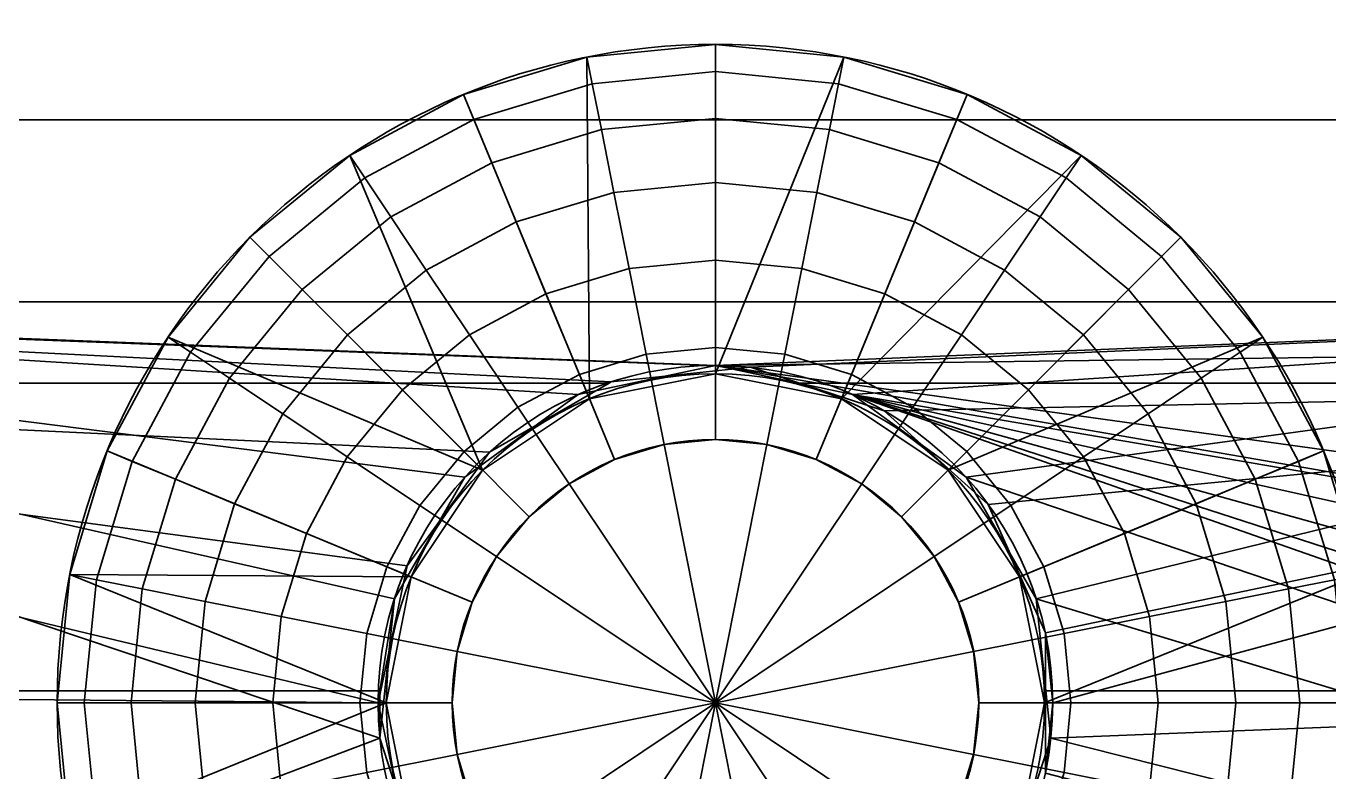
# Model space of a CAD drawing. Header units: millimetres. Extents: x 516 to 946, y 0 to 190.
# Drawn here: x 900.95 to 908.86, y 131.75 to 136.28 of the extents above; entities that cross this region are included whole.
import ezdxf

# ---------------------------------------------------------------- set-up
doc = ezdxf.new("R2010")
doc.units = ezdxf.units.MM
doc.layers.add('1', color=7, linetype='Continuous', true_color=0xffffff)

# ---------------------------------------------------------------- blocks, each defined once
blk = doc.blocks.new('UG_SURFACE_001')
at = {"layer": '1', "color": 252, "linetype": 'Continuous', "lineweight": 35}
for points in [[(398.837745, 137.039676, 3.5), (379.404724, 137.039676, 3.5), (379.404724, 135.707468, 3.5), (398.837745, 135.707468, 3.5)], [(398.837745, 135.707468, 1.5), (379.404724, 135.707468, 1.5), (379.404724, 137.039676, 1.5), (398.837745, 137.039676, 1.5)], [(398.837745, 135.707468, 3.5), (379.404724, 135.707468, 3.5), (379.404724, 134.602293, 3.5), (398.837745, 134.602293, 3.5)], [(398.837745, 134.602293, 1.5), (379.404724, 134.602293, 1.5), (379.404724, 135.707468, 1.5), (398.837745, 135.707468, 1.5)], [(379.404724, 134.602293, 3.5), (388.952047, 134.114578, 3.5), (389.799833, 134.203672, 3.5)], [(389.799833, 134.203672, 3.5), (398.837745, 134.602293, 3.5), (379.404724, 134.602293, 3.5)], [(379.404724, 134.602293, 3.5), (379.404724, 134.107456, 3.5), (388.939738, 134.107456, 3.5), (388.952047, 134.114578, 3.5)], [(379.404724, 134.602293, 1.5), (398.837745, 134.602293, 1.5), (389.799833, 134.203672, 1.5)], [(389.799833, 134.203672, 1.5), (388.952047, 134.114578, 1.5), (379.404724, 134.602293, 1.5)], [(388.952047, 134.114578, 1.5), (388.939738, 134.107456, 1.5), (379.404724, 134.107456, 1.5), (379.404724, 134.602293, 1.5)], [(389.799833, 134.203672, 3.5), (390.095979, 134.107456, 3.5), (398.837745, 134.107456, 3.5), (398.837745, 134.602293, 3.5)], [(398.837745, 134.602293, 1.5), (398.837745, 134.107456, 1.5), (390.095979, 134.107456, 1.5), (389.799833, 134.203672, 1.5)], [(389.799833, 134.203672, 1.5), (389.799833, 134.203672, 3.5), (388.952047, 134.114578, 3.5), (388.952047, 134.114578, 1.5)], [(390.095979, 134.107456, 3.5), (389.799833, 134.203672, 3.5), (389.799833, 134.203672, 1.5), (390.095979, 134.107456, 1.5)], [(379.404724, 134.107456, 3.5), (379.404724, 129.864231, 3.5), (387.712777, 131.331101, 3.5), (387.535542, 132.16491, 3.5)], [(387.535542, 132.16491, 3.5), (387.712777, 132.99872, 3.5), (379.404724, 134.107456, 3.5)], [(387.712777, 132.99872, 3.5), (388.213813, 133.68836, 3.5), (379.404724, 134.107456, 3.5)], [(388.213813, 133.68836, 3.5), (388.939738, 134.107456, 3.5), (379.404724, 134.107456, 3.5)], [(379.404724, 134.107456, 1.5), (387.712777, 132.99872, 1.5), (387.535542, 132.16491, 1.5)], [(387.535542, 132.16491, 1.5), (387.712777, 131.331101, 1.5), (379.404724, 129.864231, 1.5), (379.404724, 134.107456, 1.5)], [(379.404724, 134.107456, 1.5), (388.213813, 133.68836, 1.5), (387.712777, 132.99872, 1.5)], [(379.404724, 134.107456, 1.5), (388.939738, 134.107456, 1.5), (388.213813, 133.68836, 1.5)], [(388.939738, 134.107456, 3.5), (388.213813, 133.68836, 3.5), (388.213813, 133.68836, 1.5), (388.939738, 134.107456, 1.5)], [(388.939738, 134.107456, 1.5), (388.952047, 134.114578, 1.5), (388.952047, 134.114578, 3.5), (388.939738, 134.107456, 3.5)], [(398.837745, 134.107456, 3.5), (390.095979, 134.107456, 3.5), (390.610546, 133.940265, 3.5)], [(390.610546, 133.940265, 1.5), (390.095979, 134.107456, 1.5), (398.837745, 134.107456, 1.5)], [(390.095979, 134.107456, 1.5), (390.610546, 133.940265, 1.5), (390.610546, 133.940265, 3.5), (390.095979, 134.107456, 3.5)], [(390.610546, 133.940265, 3.5), (391.244024, 133.369863, 3.5), (398.837745, 134.107456, 3.5)], [(398.837745, 134.107456, 1.5), (391.244024, 133.369863, 1.5), (390.610546, 133.940265, 1.5)], [(391.244024, 133.369863, 3.5), (391.590744, 132.591128, 3.5), (398.837745, 134.107456, 3.5)], [(391.590744, 132.591128, 1.5), (391.244024, 133.369863, 1.5), (398.837745, 134.107456, 1.5)], [(398.837745, 129.864231, 3.5), (398.837745, 134.107456, 3.5), (391.590744, 132.591128, 3.5), (391.590744, 131.738693, 3.5)], [(398.837745, 134.107456, 1.5), (398.837745, 129.864231, 1.5), (391.590744, 131.738693, 1.5), (391.635537, 132.16491, 1.5)], [(391.635537, 132.16491, 1.5), (391.590744, 132.591128, 1.5), (398.837745, 134.107456, 1.5)], [(391.244024, 133.369863, 1.5), (391.244024, 133.369863, 3.5), (390.610546, 133.940265, 3.5), (390.610546, 133.940265, 1.5)], [(388.213813, 133.68836, 1.5), (388.213813, 133.68836, 3.5), (387.712777, 132.99872, 3.5), (387.712777, 132.99872, 1.5)], [(391.590744, 132.591128, 1.5), (391.590744, 132.591128, 3.5), (391.244024, 133.369863, 3.5), (391.244024, 133.369863, 1.5)], [(387.712777, 132.99872, 1.5), (387.712777, 132.99872, 3.5), (387.535542, 132.16491, 3.5), (387.535542, 132.16491, 1.5)], [(391.590744, 132.591128, 3.5), (391.590744, 132.591128, 1.5), (391.635537, 132.16491, 1.5)], [(391.635537, 132.16491, 1.5), (391.590744, 131.738693, 3.5), (391.590744, 132.591128, 3.5)], [(387.535542, 132.16491, 1.5), (387.535542, 132.16491, 3.5), (387.712777, 131.331101, 3.5), (387.712777, 131.331101, 1.5)], [(391.635537, 132.16491, 1.5), (391.590744, 131.738693, 1.5), (391.590744, 131.738693, 3.5)]]:
    blk.add_3dface(points, dxfattribs=at)
blk = doc.blocks.new('1стенка_MODEL')
at = {"layer": '1', "color": 252, "linetype": 'Continuous', "lineweight": 35}
blk.add_circle((389.585545, 132.16491, 1.5), 2.05, dxfattribs=at)
at = {"layer": '1', "color": 252, "linetype": 'Continuous', "lineweight": 35, "extrusion": (0, 0, -1)}
blk.add_circle((-389.585545, 132.16491, -3.5), 2.05, dxfattribs=at)
at = {"layer": '1', "color": 252, "linetype": 'Continuous', "lineweight": 35}
blk.add_blockref('UG_SURFACE_001', (0, 0), dxfattribs=at)
blk = doc.blocks.new('UG_SURFACE_002')
at = {"layer": '1', "color": 252, "linetype": 'Continuous', "lineweight": 35}
for points in [[(2.492546, 187.103763, 6.085787), (419.048607, 135.957107, 6.085787), (419.101447, 136.387423, 6.734633), (2.492546, 187.540576, 6.734633)], [(2.492546, 186.450049, 5.652241), (418.969542, 135.313109, 5.652241), (419.048607, 135.957107, 6.085787), (2.492546, 187.103763, 6.085787)], [(418.969542, 135.313109, 5.652241), (2.492546, 186.450049, 5.652241), (201.001778, 161.30507, 5.5), (220.852703, 158.867672, 5.5)], [(411.854982, 119.865932, 5.446716), (7.670435, 169.493556, 5.446716), (7.557361, 169.278637, 5.294975), (411.920667, 119.629063, 5.294975)], [(7.670435, 169.493556, 5.446716), (411.854982, 119.865932, 5.446716), (216.667414, 144.101843, 5.5), (201.001778, 146.025345, 5.5)], [(411.920667, 119.629063, 5.294975), (7.557361, 169.278637, 5.294975), (7.481808, 169.135034, 5.067878), (411.964566, 119.470797, 5.067878)], [(411.964566, 119.470797, 5.067878), (7.481808, 169.135034, 5.067878), (7.455277, 169.084609, 4.8), (411.979973, 119.415216, 4.8)], [(149.334699, 151.664004, 3.5), (161.549926, 150.164157, 3.5), (411.979973, 119.415216, 4.8), (7.455277, 169.084609, 4.8)], [(418.969542, 135.313109, 5.652241), (220.852703, 158.867672, 5.5), (239.820063, 156.538785, 5.5)], [(239.820063, 156.538785, 5.5), (240.703627, 156.430289, 5.5), (418.969542, 135.313109, 5.652241)], [(418.969542, 135.313109, 5.652241), (240.703627, 156.430289, 5.5), (259.671003, 154.101387, 5.5)], [(259.671003, 154.101387, 5.5), (260.30454, 154.023603, 5.5), (418.969542, 135.313109, 5.652241)], [(260.30454, 154.023603, 5.5), (279.521912, 151.664004, 5.5), (418.969542, 135.313109, 5.652241)], [(418.969542, 135.313109, 5.652241), (279.521912, 151.664004, 5.5), (297.336757, 149.476618, 5.5)], [(411.979973, 119.415216, 4.8), (161.549926, 150.164157, 3.5), (181.150854, 147.757471, 3.5)], [(297.336757, 149.476618, 5.5), (300.256401, 149.118125, 5.5), (418.969542, 135.313109, 5.652241)], [(300.256401, 149.118125, 5.5), (320.107311, 146.680743, 5.5), (418.969542, 135.313109, 5.652241)], [(411.979973, 119.415216, 4.8), (181.150854, 147.757471, 3.5), (189.036548, 146.789238, 3.5)], [(411.979973, 119.415216, 4.8), (189.036548, 146.789238, 3.5), (201.001778, 145.320088, 3.5)], [(320.107311, 146.680743, 5.5), (339.958251, 144.24336, 5.5), (418.969542, 135.313109, 5.652241)], [(411.979973, 119.415216, 4.8), (201.001778, 145.320088, 3.5), (210.923553, 144.101843, 3.5)], [(418.969542, 135.313109, 5.652241), (339.958251, 144.24336, 5.5), (341.110766, 144.101843, 5.5)], [(411.979973, 119.415216, 4.8), (210.923553, 144.101843, 3.5), (220.852703, 142.882705, 3.5)], [(220.852703, 143.587962, 5.5), (216.667414, 144.101843, 5.5), (411.854982, 119.865932, 5.446716)], [(341.110766, 144.101843, 5.5), (358.925611, 141.914457, 5.5), (418.969542, 135.313109, 5.652241)], [(411.854982, 119.865932, 5.446716), (234.482244, 141.914457, 5.5), (220.852703, 143.587962, 5.5)], [(411.979973, 119.415216, 4.8), (220.852703, 142.882705, 3.5), (228.738382, 141.914457, 3.5)], [(411.979973, 119.415216, 4.8), (228.738382, 141.914457, 3.5), (248.589307, 139.477074, 3.5)], [(411.854982, 119.865932, 5.446716), (240.703627, 141.150564, 5.5), (234.482244, 141.914457, 5.5)], [(418.969542, 135.313109, 5.652241), (358.925611, 141.914457, 5.5), (359.80916, 141.805977, 5.5)], [(359.80916, 141.805977, 5.5), (378.77652, 139.477074, 5.5), (418.969542, 135.313109, 5.652241)], [(254.333168, 139.477074, 5.5), (240.703627, 141.150564, 5.5), (411.854982, 119.865932, 5.446716)], [(411.979973, 119.415216, 4.8), (248.589307, 139.477074, 3.5), (260.30454, 138.03862, 3.5)], [(411.854982, 119.865932, 5.446716), (260.30454, 138.743877, 5.5), (254.333168, 139.477074, 5.5)], [(378.77652, 139.477074, 5.5), (379.66007, 139.368579, 5.5), (418.969542, 135.313109, 5.652241)], [(379.66007, 139.477074, 3.5), (398.906201, 139.477074, 3.5), (398.906201, 134.602293, 3.5), (379.66007, 134.602293, 3.5)], [(418.969542, 135.313109, 5.652241), (379.66007, 139.368579, 5.5), (398.62746, 137.039676, 5.5)], [(274.184078, 137.039676, 5.5), (260.30454, 138.743877, 5.5), (411.854982, 119.865932, 5.446716)], [(411.979973, 119.415216, 4.8), (260.30454, 138.03862, 3.5), (280.655473, 135.539845, 3.5)], [(294.035017, 134.602293, 5.5), (274.184078, 137.039676, 5.5), (411.854982, 119.865932, 5.446716)], [(398.62746, 137.039676, 5.5), (379.66007, 137.039676, 5.5), (379.66007, 134.602293, 5.5), (418.47837, 134.602293, 5.5)], [(280.655473, 135.539845, 3.5), (288.291156, 134.602293, 3.5), (411.979973, 119.415216, 4.8)], [(411.979973, 119.415216, 4.8), (288.291156, 134.602293, 3.5), (300.256401, 133.133158, 3.5)], [(411.854982, 119.865932, 5.446716), (300.256401, 133.8384, 5.5), (294.035017, 134.602293, 5.5)], [(379.66007, 134.602293, 3.5), (398.906201, 134.602293, 3.5), (389.585555, 134.214908, 3.5)], [(379.66007, 134.602293, 3.5), (388.06209, 133.536622, 3.5), (387.635887, 132.798389, 3.5)], [(389.585555, 134.214908, 3.5), (388.751745, 134.037673, 3.5), (379.66007, 134.602293, 3.5)], [(388.751745, 134.037673, 3.5), (388.06209, 133.536622, 3.5), (379.66007, 134.602293, 3.5)], [(387.635887, 132.798389, 3.5), (387.547314, 132.239178, 3.5), (379.66007, 132.239178, 3.5), (379.66007, 134.602293, 3.5)], [(418.47837, 134.602293, 5.5), (379.66007, 134.602293, 5.5), (389.585555, 134.214908, 5.5)], [(387.8102, 131.139904, 5.5), (387.546778, 131.950632, 5.5), (379.66007, 134.602293, 5.5), (379.66007, 124.088861, 5.5)], [(379.66007, 134.602293, 5.5), (388.06209, 133.536622, 5.5), (388.751745, 134.037673, 5.5)], [(387.546778, 131.950632, 5.5), (387.635887, 132.798389, 5.5), (379.66007, 134.602293, 5.5)], [(387.635887, 132.798389, 5.5), (388.06209, 133.536622, 5.5), (379.66007, 134.602293, 5.5)], [(388.751745, 134.037673, 5.5), (389.585555, 134.214908, 5.5), (379.66007, 134.602293, 5.5)], [(390.419364, 134.037673, 3.5), (389.585555, 134.214908, 3.5), (398.906201, 134.602293, 3.5)], [(389.585555, 134.214908, 5.5), (407.393038, 131.74881, 5.5), (408.226848, 131.926045, 5.5), (418.47837, 134.602293, 5.5)], [(398.906201, 134.602293, 3.5), (391.10899, 133.536622, 3.5), (390.419364, 134.037673, 3.5)], [(391.535223, 132.798389, 3.5), (391.10899, 133.536622, 3.5), (398.906201, 134.602293, 3.5)], [(398.906201, 134.602293, 3.5), (398.906201, 132.239178, 3.5), (391.593993, 132.239178, 3.5), (391.535223, 132.798389, 3.5)], [(389.585555, 134.214908, 3.5), (389.585555, 134.214908, 5.5), (388.751745, 134.037673, 5.5), (388.751745, 134.037673, 3.5)], [(390.419364, 134.037673, 3.5), (390.419364, 134.037673, 5.5), (389.585555, 134.214908, 5.5), (389.585555, 134.214908, 3.5)], [(406.703413, 131.247759, 5.5), (389.585555, 134.214908, 5.5), (390.419364, 134.037673, 5.5)], [(389.585555, 134.214908, 5.5), (406.703413, 131.247759, 5.5), (407.393038, 131.74881, 5.5)], [(388.751745, 134.037673, 3.5), (388.751745, 134.037673, 5.5), (388.06209, 133.536622, 5.5), (388.06209, 133.536622, 3.5)], [(391.10899, 133.536622, 3.5), (391.10899, 133.536622, 5.5), (390.419364, 134.037673, 5.5), (390.419364, 134.037673, 3.5)], [(390.419364, 134.037673, 5.5), (407.02191, 128.217563, 5.5), (406.451494, 128.851041, 5.5)], [(406.451494, 128.851041, 5.5), (406.188101, 129.661754, 5.5), (390.419364, 134.037673, 5.5)], [(406.188101, 129.661754, 5.5), (406.27718, 130.509526, 5.5), (390.419364, 134.037673, 5.5)], [(390.419364, 134.037673, 5.5), (406.27718, 130.509526, 5.5), (406.703413, 131.247759, 5.5)], [(407.800645, 127.870843, 5.5), (407.02191, 128.217563, 5.5), (390.419364, 134.037673, 5.5), (391.10899, 133.536622, 5.5)], [(411.854982, 119.865932, 5.446716), (320.107311, 131.401017, 5.5), (300.256401, 133.8384, 5.5)], [(388.06209, 133.536622, 3.5), (388.06209, 133.536622, 5.5), (387.635887, 132.798389, 5.5), (387.635887, 132.798389, 3.5)], [(391.535223, 132.798389, 3.5), (391.535223, 132.798389, 5.5), (391.10899, 133.536622, 5.5), (391.10899, 133.536622, 3.5)], [(407.800645, 127.870843, 5.5), (391.10899, 133.536622, 5.5), (391.535223, 132.798389, 5.5)], [(411.979973, 119.415216, 4.8), (300.256401, 133.133158, 3.5), (307.537287, 132.239178, 3.5)], [(387.635887, 132.798389, 5.5), (387.546778, 131.950632, 5.5), (387.547314, 132.239178, 3.5)], [(387.547314, 132.239178, 3.5), (387.635887, 132.798389, 3.5), (387.635887, 132.798389, 5.5)], [(391.624302, 131.950632, 5.5), (391.535223, 132.798389, 5.5), (391.535223, 132.798389, 3.5), (391.593993, 132.239178, 3.5)], [(407.800645, 127.870843, 5.5), (391.535223, 132.798389, 5.5), (391.624302, 131.950632, 5.5)], [(411.979973, 119.415216, 4.8), (307.537287, 132.239178, 3.5), (320.107311, 130.69576, 3.5)], [(379.66007, 132.239178, 3.5), (387.547314, 132.239178, 3.5), (387.535542, 132.16491, 3.5)], [(387.535542, 132.16491, 3.5), (387.546778, 131.950632, 3.5), (379.66007, 128.970474, 3.5), (379.66007, 132.239178, 3.5)], [(387.535542, 132.16491, 3.5), (387.547314, 132.239178, 3.5), (387.546778, 131.950632, 5.5)], [(398.906201, 132.239178, 3.5), (398.906201, 128.970474, 3.5), (391.360909, 131.139904, 3.5), (391.624302, 131.950632, 3.5)], [(391.624302, 131.950632, 3.5), (391.593993, 132.239178, 3.5), (398.906201, 132.239178, 3.5)], [(391.593993, 132.239178, 3.5), (391.624302, 131.950632, 3.5), (391.624302, 131.950632, 5.5)], [(387.546778, 131.950632, 5.5), (387.546778, 131.950632, 3.5), (387.535542, 132.16491, 3.5)], [(387.546778, 131.950632, 3.5), (387.8102, 131.139904, 3.5), (379.66007, 128.970474, 3.5)], [(387.546778, 131.950632, 3.5), (387.546778, 131.950632, 5.5), (387.8102, 131.139904, 5.5), (387.8102, 131.139904, 3.5)], [(391.360909, 131.139904, 3.5), (391.360909, 131.139904, 5.5), (391.624302, 131.950632, 5.5), (391.624302, 131.950632, 3.5)], [(407.800645, 127.870843, 5.5), (391.624302, 131.950632, 5.5), (391.360909, 131.139904, 5.5), (411.777496, 120.145336, 5.5)]]:
    blk.add_3dface(points, dxfattribs=at)
blk = doc.blocks.new('3пояс_верхний_MODEL')
at = {"layer": '1', "color": 252, "linetype": 'Continuous', "lineweight": 35, "extrusion": (0, 0, -1)}
blk.add_circle((-389.585545, 132.16491, -3.5), 2.05, dxfattribs=at)
at = {"layer": '1', "color": 252, "linetype": 'Continuous', "lineweight": 35, "extrusion": (2.9583e-16, 2.53862e-15, -1)}
blk.add_circle((-389.585545, 132.16491, -5.5), 2.05, dxfattribs=at)
at = {"layer": '1', "color": 252, "linetype": 'Continuous', "lineweight": 35}
blk.add_blockref('UG_SURFACE_002', (0, 0), dxfattribs=at)
blk = doc.blocks.new('UG_SURFACE_006')
at = {"layer": '1', "color": 252, "linetype": 'Continuous', "lineweight": 35}
for points in [[(0, 3.834946, -0.53909), (-0.748161, 3.761258, -0.53909), (-0.780361, 3.923141), (0, 4)], [(-0.765367, 1.847759), (0, 2), (0, 4), (-0.780361, 3.923141)], [(-0.780361, 3.923141, 4), (0, 4, 4), (0, 2, 4), (-0.765367, 1.847759, 4)], [(0, 4, 4), (-0.780361, 3.923141, 4), (-0.748161, 3.761258, 4.53909), (0, 3.834946, 4.53909)], [(0.748161, 3.761258, -0.53909), (0, 3.834946, -0.53909), (0, 4), (0.780361, 3.923141)], [(0.780361, 3.923141), (0, 4), (0, 2)], [(0, 2, 4), (0, 4, 4), (0.780361, 3.923141, 4)], [(0.780361, 3.923141, 4), (0, 4, 4), (0, 3.834946, 4.53909), (0.748161, 3.761258, 4.53909)], [(-0.748161, 3.761258, -0.53909), (-1.46757, 3.543028, -0.53909), (-1.530734, 3.695518), (-0.780361, 3.923141)], [(-0.780361, 3.923141), (-1.530734, 3.695518), (-0.765367, 1.847759)], [(-0.765367, 1.847759, 4), (-1.530734, 3.695518, 4), (-0.780361, 3.923141, 4)], [(-0.780361, 3.923141, 4), (-1.530734, 3.695518, 4), (-1.46757, 3.543028, 4.53909), (-0.748161, 3.761258, 4.53909)], [(0, 2), (0.765367, 1.847759), (1.530734, 3.695518), (0.780361, 3.923141)], [(0.780361, 3.923141, 4), (1.530734, 3.695518, 4), (0.765367, 1.847759, 4), (0, 2, 4)], [(1.46757, 3.543028, -0.53909), (0.748161, 3.761258, -0.53909), (0.780361, 3.923141), (1.530734, 3.695518)], [(1.530734, 3.695518, 4), (0.780361, 3.923141, 4), (0.748161, 3.761258, 4.53909), (1.46757, 3.543028, 4.53909)], [(0, 3.550568, -1.025907), (-0.692681, 3.482345, -1.025907), (-0.748161, 3.761258, -0.53909), (0, 3.834946, -0.53909)], [(0, 3.834946, 4.53909), (-0.748161, 3.761258, 4.53909), (-0.692681, 3.482345, 5.025907), (0, 3.550568, 5.025907)], [(0.692681, 3.482345, -1.025907), (0, 3.550568, -1.025907), (0, 3.834946, -0.53909), (0.748161, 3.761258, -0.53909)], [(0.748161, 3.761258, 4.53909), (0, 3.834946, 4.53909), (0, 3.550568, 5.025907), (0.692681, 3.482345, 5.025907)], [(-0.692681, 3.482345, -1.025907), (-1.358744, 3.280297, -1.025907), (-1.46757, 3.543028, -0.53909), (-0.748161, 3.761258, -0.53909)], [(-0.748161, 3.761258, 4.53909), (-1.46757, 3.543028, 4.53909), (-1.358744, 3.280297, 5.025907), (-0.692681, 3.482345, 5.025907)], [(1.358744, 3.280297, -1.025907), (0.692681, 3.482345, -1.025907), (0.748161, 3.761258, -0.53909), (1.46757, 3.543028, -0.53909)], [(1.46757, 3.543028, 4.53909), (0.748161, 3.761258, 4.53909), (0.692681, 3.482345, 5.025907), (1.358744, 3.280297, 5.025907)], [(-1.46757, 3.543028, -0.53909), (-2.130582, 3.188641, -0.53909), (-2.222281, 3.325878), (-1.530734, 3.695518)], [(-1.414214, 1.414214), (-0.765367, 1.847759), (-1.530734, 3.695518), (-2.222281, 3.325878)], [(-2.222281, 3.325878, 4), (-1.530734, 3.695518, 4), (-0.765367, 1.847759, 4), (-1.414214, 1.414214, 4)], [(-1.530734, 3.695518, 4), (-2.222281, 3.325878, 4), (-2.130582, 3.188641, 4.53909), (-1.46757, 3.543028, 4.53909)], [(2.222281, 3.325878), (1.530734, 3.695518), (0.765367, 1.847759)], [(0.765367, 1.847759, 4), (1.530734, 3.695518, 4), (2.222281, 3.325878, 4)], [(2.130582, 3.188641, -0.53909), (1.46757, 3.543028, -0.53909), (1.530734, 3.695518), (2.222281, 3.325878)], [(2.222281, 3.325878, 4), (1.530734, 3.695518, 4), (1.46757, 3.543028, 4.53909), (2.130582, 3.188641, 4.53909)], [(-1.358744, 3.280297, -1.025907), (-1.97259, 2.952189, -1.025907), (-2.130582, 3.188641, -0.53909), (-1.46757, 3.543028, -0.53909)], [(-1.46757, 3.543028, 4.53909), (-2.130582, 3.188641, 4.53909), (-1.97259, 2.952189, 5.025907), (-1.358744, 3.280297, 5.025907)], [(0, 3.16205, -1.43446), (-0.616885, 3.101292, -1.43446), (-0.692681, 3.482345, -1.025907), (0, 3.550568, -1.025907)], [(0, 3.550568, 5.025907), (-0.692681, 3.482345, 5.025907), (-0.616885, 3.101292, 5.43446), (0, 3.16205, 5.43446)], [(0.616885, 3.101292, -1.43446), (0, 3.16205, -1.43446), (0, 3.550568, -1.025907), (0.692681, 3.482345, -1.025907)], [(0.692681, 3.482345, 5.025907), (0, 3.550568, 5.025907), (0, 3.16205, 5.43446), (0.616885, 3.101292, 5.43446)], [(1.97259, 2.952189, -1.025907), (1.358744, 3.280297, -1.025907), (1.46757, 3.543028, -0.53909), (2.130582, 3.188641, -0.53909)], [(2.130582, 3.188641, 4.53909), (1.46757, 3.543028, 4.53909), (1.358744, 3.280297, 5.025907), (1.97259, 2.952189, 5.025907)], [(-0.616885, 3.101292, -1.43446), (-1.210064, 2.921353, -1.43446), (-1.358744, 3.280297, -1.025907), (-0.692681, 3.482345, -1.025907)], [(-0.692681, 3.482345, 5.025907), (-1.358744, 3.280297, 5.025907), (-1.210064, 2.921353, 5.43446), (-0.616885, 3.101292, 5.43446)], [(1.210064, 2.921353, -1.43446), (0.616885, 3.101292, -1.43446), (0.692681, 3.482345, -1.025907), (1.358744, 3.280297, -1.025907)], [(1.358744, 3.280297, 5.025907), (0.692681, 3.482345, 5.025907), (0.616885, 3.101292, 5.43446), (1.210064, 2.921353, 5.43446)], [(-2.130582, 3.188641, -0.53909), (-2.711716, 2.711716, -0.53909), (-2.828427, 2.828427), (-2.222281, 3.325878)], [(-2.222281, 3.325878), (-2.828427, 2.828427), (-1.414214, 1.414214)], [(-1.414214, 1.414214, 4), (-2.828427, 2.828427, 4), (-2.222281, 3.325878, 4)], [(-2.222281, 3.325878, 4), (-2.828427, 2.828427, 4), (-2.711716, 2.711716, 4.53909), (-2.130582, 3.188641, 4.53909)], [(0.765367, 1.847759), (1.414214, 1.414214), (2.828427, 2.828427), (2.222281, 3.325878)], [(2.222281, 3.325878, 4), (2.828427, 2.828427, 4), (1.414214, 1.414214, 4), (0.765367, 1.847759, 4)], [(2.711716, 2.711716, -0.53909), (2.130582, 3.188641, -0.53909), (2.222281, 3.325878), (2.828427, 2.828427)], [(2.828427, 2.828427, 4), (2.222281, 3.325878, 4), (2.130582, 3.188641, 4.53909), (2.711716, 2.711716, 4.53909)], [(-1.210064, 2.921353, -1.43446), (-1.756741, 2.629149, -1.43446), (-1.97259, 2.952189, -1.025907), (-1.358744, 3.280297, -1.025907)], [(-1.358744, 3.280297, 5.025907), (-1.97259, 2.952189, 5.025907), (-1.756741, 2.629149, 5.43446), (-1.210064, 2.921353, 5.43446)], [(1.756741, 2.629149, -1.43446), (1.210064, 2.921353, -1.43446), (1.358744, 3.280297, -1.025907), (1.97259, 2.952189, -1.025907)], [(1.97259, 2.952189, 5.025907), (1.358744, 3.280297, 5.025907), (1.210064, 2.921353, 5.43446), (1.756741, 2.629149, 5.43446)], [(-1.97259, 2.952189, -1.025907), (-2.510631, 2.510631, -1.025907), (-2.711716, 2.711716, -0.53909), (-2.130582, 3.188641, -0.53909)], [(-2.130582, 3.188641, 4.53909), (-2.711716, 2.711716, 4.53909), (-2.510631, 2.510631, 5.025907), (-1.97259, 2.952189, 5.025907)], [(2.510631, 2.510631, -1.025907), (1.97259, 2.952189, -1.025907), (2.130582, 3.188641, -0.53909), (2.711716, 2.711716, -0.53909)], [(2.711716, 2.711716, 4.53909), (2.130582, 3.188641, 4.53909), (1.97259, 2.952189, 5.025907), (2.510631, 2.510631, 5.025907)], [(-0.524819, 2.638444, -1.742935), (-1.02947, 2.48536, -1.742935), (-1.210064, 2.921353, -1.43446), (-0.616885, 3.101292, -1.43446)], [(-0.616885, 3.101292, 5.43446), (-1.210064, 2.921353, 5.43446), (-1.02947, 2.48536, 5.742935), (-0.524819, 2.638444, 5.742935)], [(0, 2.690134, -1.742935), (-0.524819, 2.638444, -1.742935), (-0.616885, 3.101292, -1.43446), (0, 3.16205, -1.43446)], [(0, 3.16205, 5.43446), (-0.616885, 3.101292, 5.43446), (-0.524819, 2.638444, 5.742935), (0, 2.690134, 5.742935)], [(0.524819, 2.638444, -1.742935), (0, 2.690134, -1.742935), (0, 3.16205, -1.43446), (0.616885, 3.101292, -1.43446)], [(0.616885, 3.101292, 5.43446), (0, 3.16205, 5.43446), (0, 2.690134, 5.742935), (0.524819, 2.638444, 5.742935)], [(1.02947, 2.48536, -1.742935), (0.524819, 2.638444, -1.742935), (0.616885, 3.101292, -1.43446), (1.210064, 2.921353, -1.43446)], [(1.210064, 2.921353, 5.43446), (0.616885, 3.101292, 5.43446), (0.524819, 2.638444, 5.742935), (1.02947, 2.48536, 5.742935)], [(-1.756741, 2.629149, -1.43446), (-2.235907, 2.235907, -1.43446), (-2.510631, 2.510631, -1.025907), (-1.97259, 2.952189, -1.025907)], [(-1.97259, 2.952189, 5.025907), (-2.510631, 2.510631, 5.025907), (-2.235907, 2.235907, 5.43446), (-1.756741, 2.629149, 5.43446)], [(2.235907, 2.235907, -1.43446), (1.756741, 2.629149, -1.43446), (1.97259, 2.952189, -1.025907), (2.510631, 2.510631, -1.025907)], [(2.510631, 2.510631, 5.025907), (1.97259, 2.952189, 5.025907), (1.756741, 2.629149, 5.43446), (2.235907, 2.235907, 5.43446)], [(-1.02947, 2.48536, -1.742935), (-1.494559, 2.236765, -1.742935), (-1.756741, 2.629149, -1.43446), (-1.210064, 2.921353, -1.43446)], [(-1.210064, 2.921353, 5.43446), (-1.756741, 2.629149, 5.43446), (-1.494559, 2.236765, 5.742935), (-1.02947, 2.48536, 5.742935)], [(1.494559, 2.236765, -1.742935), (1.02947, 2.48536, -1.742935), (1.210064, 2.921353, -1.43446), (1.756741, 2.629149, -1.43446)], [(1.756741, 2.629149, 5.43446), (1.210064, 2.921353, 5.43446), (1.02947, 2.48536, 5.742935), (1.494559, 2.236765, 5.742935)], [(-2.711716, 2.711716, -0.53909), (-3.188641, 2.130582, -0.53909), (-3.325878, 2.222281), (-2.828427, 2.828427)], [(-1.414214, 1.414214), (-2.828427, 2.828427), (-3.325878, 2.222281)], [(-3.325878, 2.222281, 4), (-2.828427, 2.828427, 4), (-1.414214, 1.414214, 4)], [(-2.828427, 2.828427, 4), (-3.325878, 2.222281, 4), (-3.188641, 2.130582, 4.53909), (-2.711716, 2.711716, 4.53909)], [(3.325878, 2.222281), (2.828427, 2.828427), (1.414214, 1.414214)], [(1.414214, 1.414214, 4), (2.828427, 2.828427, 4), (3.325878, 2.222281, 4)], [(3.188641, 2.130582, -0.53909), (2.711716, 2.711716, -0.53909), (2.828427, 2.828427), (3.325878, 2.222281)], [(3.325878, 2.222281, 4), (2.828427, 2.828427, 4), (2.711716, 2.711716, 4.53909), (3.188641, 2.130582, 4.53909)], [(-2.510631, 2.510631, -1.025907), (-2.952189, 1.97259, -1.025907), (-3.188641, 2.130582, -0.53909), (-2.711716, 2.711716, -0.53909)], [(-2.711716, 2.711716, 4.53909), (-3.188641, 2.130582, 4.53909), (-2.952189, 1.97259, 5.025907), (-2.510631, 2.510631, 5.025907)], [(2.952189, 1.97259, -1.025907), (2.510631, 2.510631, -1.025907), (2.711716, 2.711716, -0.53909), (3.188641, 2.130582, -0.53909)], [(3.188641, 2.130582, 4.53909), (2.711716, 2.711716, 4.53909), (2.510631, 2.510631, 5.025907), (2.952189, 1.97259, 5.025907)], [(-1.494559, 2.236765, -1.742935), (-1.902212, 1.902212, -1.742935), (-2.235907, 2.235907, -1.43446), (-1.756741, 2.629149, -1.43446)], [(-1.756741, 2.629149, 5.43446), (-2.235907, 2.235907, 5.43446), (-1.902212, 1.902212, 5.742935), (-1.494559, 2.236765, 5.742935)], [(-0.421398, 2.118513, -1.934864), (-0.826603, 1.995595, -1.934864), (-1.02947, 2.48536, -1.742935), (-0.524819, 2.638444, -1.742935)], [(-0.524819, 2.638444, 5.742935), (-1.02947, 2.48536, 5.742935), (-0.826603, 1.995595, 5.934864), (-0.421398, 2.118513, 5.934864)], [(0, 2.160017, -1.934864), (-0.421398, 2.118513, -1.934864), (-0.524819, 2.638444, -1.742935), (0, 2.690134, -1.742935)], [(0, 2.690134, 5.742935), (-0.524819, 2.638444, 5.742935), (-0.421398, 2.118513, 5.934864), (0, 2.160017, 5.934864)], [(0.421398, 2.118513, -1.934864), (0, 2.160017, -1.934864), (0, 2.690134, -1.742935), (0.524819, 2.638444, -1.742935)], [(0.524819, 2.638444, 5.742935), (0, 2.690134, 5.742935), (0, 2.160017, 5.934864), (0.421398, 2.118513, 5.934864)], [(0.826603, 1.995595, -1.934864), (0.421398, 2.118513, -1.934864), (0.524819, 2.638444, -1.742935), (1.02947, 2.48536, -1.742935)], [(1.02947, 2.48536, 5.742935), (0.524819, 2.638444, 5.742935), (0.421398, 2.118513, 5.934864), (0.826603, 1.995595, 5.934864)], [(1.902212, 1.902212, -1.742935), (1.494559, 2.236765, -1.742935), (1.756741, 2.629149, -1.43446), (2.235907, 2.235907, -1.43446)], [(2.235907, 2.235907, 5.43446), (1.756741, 2.629149, 5.43446), (1.494559, 2.236765, 5.742935), (1.902212, 1.902212, 5.742935)], [(-2.235907, 2.235907, -1.43446), (-2.629149, 1.756741, -1.43446), (-2.952189, 1.97259, -1.025907), (-2.510631, 2.510631, -1.025907)], [(-2.510631, 2.510631, 5.025907), (-2.952189, 1.97259, 5.025907), (-2.629149, 1.756741, 5.43446), (-2.235907, 2.235907, 5.43446)], [(-0.826603, 1.995595, -1.934864), (-1.200041, 1.795988, -1.934864), (-1.494559, 2.236765, -1.742935), (-1.02947, 2.48536, -1.742935)], [(-1.02947, 2.48536, 5.742935), (-1.494559, 2.236765, 5.742935), (-1.200041, 1.795988, 5.934864), (-0.826603, 1.995595, 5.934864)], [(1.200041, 1.795988, -1.934864), (0.826603, 1.995595, -1.934864), (1.02947, 2.48536, -1.742935), (1.494559, 2.236765, -1.742935)], [(1.494559, 2.236765, 5.742935), (1.02947, 2.48536, 5.742935), (0.826603, 1.995595, 5.934864), (1.200041, 1.795988, 5.934864)], [(2.629149, 1.756741, -1.43446), (2.235907, 2.235907, -1.43446), (2.510631, 2.510631, -1.025907), (2.952189, 1.97259, -1.025907)], [(2.952189, 1.97259, 5.025907), (2.510631, 2.510631, 5.025907), (2.235907, 2.235907, 5.43446), (2.629149, 1.756741, 5.43446)], [(-3.188641, 2.130582, -0.53909), (-3.543028, 1.46757, -0.53909), (-3.695518, 1.530734), (-3.325878, 2.222281)], [(-3.325878, 2.222281), (-3.695518, 1.530734), (-1.847759, 0.765367), (-1.414214, 1.414214)], [(-1.414214, 1.414214, 4), (-1.847759, 0.765367, 4), (-3.695518, 1.530734, 4), (-3.325878, 2.222281, 4)], [(-3.325878, 2.222281, 4), (-3.695518, 1.530734, 4), (-3.543028, 1.46757, 4.53909), (-3.188641, 2.130582, 4.53909)], [(-1.902212, 1.902212, -1.742935), (-2.236765, 1.494559, -1.742935), (-2.629149, 1.756741, -1.43446), (-2.235907, 2.235907, -1.43446)], [(-2.235907, 2.235907, 5.43446), (-2.629149, 1.756741, 5.43446), (-2.236765, 1.494559, 5.742935), (-1.902212, 1.902212, 5.742935)], [(-1.200041, 1.795988, -1.934864), (-1.527363, 1.527363, -1.934864), (-1.902212, 1.902212, -1.742935), (-1.494559, 2.236765, -1.742935)], [(-1.494559, 2.236765, 5.742935), (-1.902212, 1.902212, 5.742935), (-1.527363, 1.527363, 5.934864), (-1.200041, 1.795988, 5.934864)], [(1.527363, 1.527363, -1.934864), (1.200041, 1.795988, -1.934864), (1.494559, 2.236765, -1.742935), (1.902212, 1.902212, -1.742935)], [(1.902212, 1.902212, 5.742935), (1.494559, 2.236765, 5.742935), (1.200041, 1.795988, 5.934864), (1.527363, 1.527363, 5.934864)], [(1.414214, 1.414214), (1.847759, 0.765367), (3.695518, 1.530734), (3.325878, 2.222281)], [(3.325878, 2.222281, 4), (3.695518, 1.530734, 4), (1.847759, 0.765367, 4), (1.414214, 1.414214, 4)], [(2.236765, 1.494559, -1.742935), (1.902212, 1.902212, -1.742935), (2.235907, 2.235907, -1.43446), (2.629149, 1.756741, -1.43446)], [(2.629149, 1.756741, 5.43446), (2.235907, 2.235907, 5.43446), (1.902212, 1.902212, 5.742935), (2.236765, 1.494559, 5.742935)], [(3.543028, 1.46757, -0.53909), (3.188641, 2.130582, -0.53909), (3.325878, 2.222281), (3.695518, 1.530734)], [(3.695518, 1.530734, 4), (3.325878, 2.222281, 4), (3.188641, 2.130582, 4.53909), (3.543028, 1.46757, 4.53909)], [(0, 1.6, -2), (-0.312145, 1.569256, -2), (-0.421398, 2.118513, -1.934864), (0, 2.160017, -1.934864)], [(0, 2.160017, 5.934864), (-0.421398, 2.118513, 5.934864), (-0.312145, 1.569256, 6), (0, 1.6, 6)], [(0.312145, 1.569256, -2), (0, 1.6, -2), (0, 2.160017, -1.934864), (0.421398, 2.118513, -1.934864)], [(0.421398, 2.118513, 5.934864), (0, 2.160017, 5.934864), (0, 1.6, 6), (0.312145, 1.569256, 6)], [(-2.952189, 1.97259, -1.025907), (-3.280297, 1.358744, -1.025907), (-3.543028, 1.46757, -0.53909), (-3.188641, 2.130582, -0.53909)], [(-3.188641, 2.130582, 4.53909), (-3.543028, 1.46757, 4.53909), (-3.280297, 1.358744, 5.025907), (-2.952189, 1.97259, 5.025907)], [(-0.312145, 1.569256, -2), (-0.612293, 1.478207, -2), (-0.826603, 1.995595, -1.934864), (-0.421398, 2.118513, -1.934864)], [(-0.421398, 2.118513, 5.934864), (-0.826603, 1.995595, 5.934864), (-0.612293, 1.478207, 6), (-0.312145, 1.569256, 6)], [(0.612293, 1.478207, -2), (0.312145, 1.569256, -2), (0.421398, 2.118513, -1.934864), (0.826603, 1.995595, -1.934864)], [(0.826603, 1.995595, 5.934864), (0.421398, 2.118513, 5.934864), (0.312145, 1.569256, 6), (0.612293, 1.478207, 6)], [(3.280297, 1.358744, -1.025907), (2.952189, 1.97259, -1.025907), (3.188641, 2.130582, -0.53909), (3.543028, 1.46757, -0.53909)], [(3.543028, 1.46757, 4.53909), (3.188641, 2.130582, 4.53909), (2.952189, 1.97259, 5.025907), (3.280297, 1.358744, 5.025907)], [(-0.612293, 1.478207, -2), (-0.888912, 1.330351, -2), (-1.200041, 1.795988, -1.934864), (-0.826603, 1.995595, -1.934864)], [(-0.826603, 1.995595, 5.934864), (-1.200041, 1.795988, 5.934864), (-0.888912, 1.330351, 6), (-0.612293, 1.478207, 6)], [(-0.765367, 1.847759), (-0.765367, 1.847759, 4), (0, 2, 4), (0, 2)], [(0, 2), (0, 2, 4), (0.765367, 1.847759, 4), (0.765367, 1.847759)], [(0.888912, 1.330351, -2), (0.612293, 1.478207, -2), (0.826603, 1.995595, -1.934864), (1.200041, 1.795988, -1.934864)], [(1.200041, 1.795988, 5.934864), (0.826603, 1.995595, 5.934864), (0.612293, 1.478207, 6), (0.888912, 1.330351, 6)], [(-2.629149, 1.756741, -1.43446), (-2.921353, 1.210064, -1.43446), (-3.280297, 1.358744, -1.025907), (-2.952189, 1.97259, -1.025907)], [(-2.952189, 1.97259, 5.025907), (-3.280297, 1.358744, 5.025907), (-2.921353, 1.210064, 5.43446), (-2.629149, 1.756741, 5.43446)], [(-1.527363, 1.527363, -1.934864), (-1.795988, 1.200041, -1.934864), (-2.236765, 1.494559, -1.742935), (-1.902212, 1.902212, -1.742935)], [(-1.902212, 1.902212, 5.742935), (-2.236765, 1.494559, 5.742935), (-1.795988, 1.200041, 5.934864), (-1.527363, 1.527363, 5.934864)], [(1.795988, 1.200041, -1.934864), (1.527363, 1.527363, -1.934864), (1.902212, 1.902212, -1.742935), (2.236765, 1.494559, -1.742935)], [(2.236765, 1.494559, 5.742935), (1.902212, 1.902212, 5.742935), (1.527363, 1.527363, 5.934864), (1.795988, 1.200041, 5.934864)], [(2.921353, 1.210064, -1.43446), (2.629149, 1.756741, -1.43446), (2.952189, 1.97259, -1.025907), (3.280297, 1.358744, -1.025907)], [(3.280297, 1.358744, 5.025907), (2.952189, 1.97259, 5.025907), (2.629149, 1.756741, 5.43446), (2.921353, 1.210064, 5.43446)], [(-1.414214, 1.414214), (-1.414214, 1.414214, 4), (-0.765367, 1.847759, 4), (-0.765367, 1.847759)], [(0.765367, 1.847759), (0.765367, 1.847759, 4), (1.414214, 1.414214, 4), (1.414214, 1.414214)], [(-2.236765, 1.494559, -1.742935), (-2.48536, 1.02947, -1.742935), (-2.921353, 1.210064, -1.43446), (-2.629149, 1.756741, -1.43446)], [(-2.629149, 1.756741, 5.43446), (-2.921353, 1.210064, 5.43446), (-2.48536, 1.02947, 5.742935), (-2.236765, 1.494559, 5.742935)], [(-0.888912, 1.330351, -2), (-1.131371, 1.131371, -2), (-1.527363, 1.527363, -1.934864), (-1.200041, 1.795988, -1.934864)], [(-1.200041, 1.795988, 5.934864), (-1.527363, 1.527363, 5.934864), (-1.131371, 1.131371, 6), (-0.888912, 1.330351, 6)], [(1.131371, 1.131371, -2), (0.888912, 1.330351, -2), (1.200041, 1.795988, -1.934864), (1.527363, 1.527363, -1.934864)], [(1.527363, 1.527363, 5.934864), (1.200041, 1.795988, 5.934864), (0.888912, 1.330351, 6), (1.131371, 1.131371, 6)], [(2.48536, 1.02947, -1.742935), (2.236765, 1.494559, -1.742935), (2.629149, 1.756741, -1.43446), (2.921353, 1.210064, -1.43446)], [(2.921353, 1.210064, 5.43446), (2.629149, 1.756741, 5.43446), (2.236765, 1.494559, 5.742935), (2.48536, 1.02947, 5.742935)], [(-0.312145, 1.569256, -2), (0, 1.6, -2), (0.312145, 1.569256, -2), (0, 0, -2)], [(0.312145, 1.569256, 6), (0, 1.6, 6), (-0.312145, 1.569256, 6), (0, 0, 6)], [(-3.543028, 1.46757, -0.53909), (-3.761258, 0.748161, -0.53909), (-3.923141, 0.780361), (-3.695518, 1.530734)], [(-1.847759, 0.765367), (-3.695518, 1.530734), (-3.923141, 0.780361)], [(-3.923141, 0.780361, 4), (-3.695518, 1.530734, 4), (-1.847759, 0.765367, 4), (-2, 0, 4)], [(-3.695518, 1.530734, 4), (-3.923141, 0.780361, 4), (-3.761258, 0.748161, 4.53909), (-3.543028, 1.46757, 4.53909)], [(-1.131371, 1.131371, -2), (-1.330351, 0.888912, -2), (-1.795988, 1.200041, -1.934864), (-1.527363, 1.527363, -1.934864)], [(-1.527363, 1.527363, 5.934864), (-1.795988, 1.200041, 5.934864), (-1.330351, 0.888912, 6), (-1.131371, 1.131371, 6)], [(-0.888912, 1.330351, -2), (-0.612293, 1.478207, -2), (-0.312145, 1.569256, -2), (0, 0, -2)], [(-0.312145, 1.569256, 6), (-0.612293, 1.478207, 6), (-0.888912, 1.330351, 6), (0, 0, 6)], [(0.312145, 1.569256, -2), (0.612293, 1.478207, -2), (0.888912, 1.330351, -2), (0, 0, -2)], [(0.888912, 1.330351, 6), (0.612293, 1.478207, 6), (0.312145, 1.569256, 6), (0, 0, 6)], [(1.330351, 0.888912, -2), (1.131371, 1.131371, -2), (1.527363, 1.527363, -1.934864), (1.795988, 1.200041, -1.934864)], [(1.795988, 1.200041, 5.934864), (1.527363, 1.527363, 5.934864), (1.131371, 1.131371, 6), (1.330351, 0.888912, 6)], [(3.923141, 0.780361), (3.695518, 1.530734), (1.847759, 0.765367), (2, 0)], [(2, 0, 4), (1.847759, 0.765367, 4), (3.695518, 1.530734, 4), (3.923141, 0.780361, 4)], [(3.761258, 0.748161, -0.53909), (3.543028, 1.46757, -0.53909), (3.695518, 1.530734), (3.923141, 0.780361)], [(3.923141, 0.780361, 4), (3.695518, 1.530734, 4), (3.543028, 1.46757, 4.53909), (3.761258, 0.748161, 4.53909)], [(-3.280297, 1.358744, -1.025907), (-3.482345, 0.692681, -1.025907), (-3.761258, 0.748161, -0.53909), (-3.543028, 1.46757, -0.53909)], [(-3.543028, 1.46757, 4.53909), (-3.761258, 0.748161, 4.53909), (-3.482345, 0.692681, 5.025907), (-3.280297, 1.358744, 5.025907)], [(-1.795988, 1.200041, -1.934864), (-1.995595, 0.826603, -1.934864), (-2.48536, 1.02947, -1.742935), (-2.236765, 1.494559, -1.742935)], [(-2.236765, 1.494559, 5.742935), (-2.48536, 1.02947, 5.742935), (-1.995595, 0.826603, 5.934864), (-1.795988, 1.200041, 5.934864)], [(1.995595, 0.826603, -1.934864), (1.795988, 1.200041, -1.934864), (2.236765, 1.494559, -1.742935), (2.48536, 1.02947, -1.742935)], [(2.48536, 1.02947, 5.742935), (2.236765, 1.494559, 5.742935), (1.795988, 1.200041, 5.934864), (1.995595, 0.826603, 5.934864)], [(3.482345, 0.692681, -1.025907), (3.280297, 1.358744, -1.025907), (3.543028, 1.46757, -0.53909), (3.761258, 0.748161, -0.53909)], [(3.761258, 0.748161, 4.53909), (3.543028, 1.46757, 4.53909), (3.280297, 1.358744, 5.025907), (3.482345, 0.692681, 5.025907)], [(-2.921353, 1.210064, -1.43446), (-3.101292, 0.616885, -1.43446), (-3.482345, 0.692681, -1.025907), (-3.280297, 1.358744, -1.025907)], [(-3.280297, 1.358744, 5.025907), (-3.482345, 0.692681, 5.025907), (-3.101292, 0.616885, 5.43446), (-2.921353, 1.210064, 5.43446)], [(-1.847759, 0.765367), (-1.847759, 0.765367, 4), (-1.414214, 1.414214, 4), (-1.414214, 1.414214)], [(1.414214, 1.414214), (1.414214, 1.414214, 4), (1.847759, 0.765367, 4), (1.847759, 0.765367)], [(3.101292, 0.616885, -1.43446), (2.921353, 1.210064, -1.43446), (3.280297, 1.358744, -1.025907), (3.482345, 0.692681, -1.025907)], [(3.482345, 0.692681, 5.025907), (3.280297, 1.358744, 5.025907), (2.921353, 1.210064, 5.43446), (3.101292, 0.616885, 5.43446)], [(-1.330351, 0.888912, -2), (-1.131371, 1.131371, -2), (-0.888912, 1.330351, -2), (0, 0, -2)], [(-0.888912, 1.330351, 6), (-1.131371, 1.131371, 6), (-1.330351, 0.888912, 6), (0, 0, 6)], [(0.888912, 1.330351, -2), (1.131371, 1.131371, -2), (1.330351, 0.888912, -2), (0, 0, -2)], [(1.330351, 0.888912, 6), (1.131371, 1.131371, 6), (0.888912, 1.330351, 6), (0, 0, 6)], [(-2.48536, 1.02947, -1.742935), (-2.638444, 0.524819, -1.742935), (-3.101292, 0.616885, -1.43446), (-2.921353, 1.210064, -1.43446)], [(-2.921353, 1.210064, 5.43446), (-3.101292, 0.616885, 5.43446), (-2.638444, 0.524819, 5.742935), (-2.48536, 1.02947, 5.742935)], [(-1.330351, 0.888912, -2), (-1.478207, 0.612293, -2), (-1.995595, 0.826603, -1.934864), (-1.795988, 1.200041, -1.934864)], [(-1.795988, 1.200041, 5.934864), (-1.995595, 0.826603, 5.934864), (-1.478207, 0.612293, 6), (-1.330351, 0.888912, 6)], [(1.478207, 0.612293, -2), (1.330351, 0.888912, -2), (1.795988, 1.200041, -1.934864), (1.995595, 0.826603, -1.934864)], [(1.995595, 0.826603, 5.934864), (1.795988, 1.200041, 5.934864), (1.330351, 0.888912, 6), (1.478207, 0.612293, 6)], [(2.638444, 0.524819, -1.742935), (2.48536, 1.02947, -1.742935), (2.921353, 1.210064, -1.43446), (3.101292, 0.616885, -1.43446)], [(3.101292, 0.616885, 5.43446), (2.921353, 1.210064, 5.43446), (2.48536, 1.02947, 5.742935), (2.638444, 0.524819, 5.742935)], [(-1.995595, 0.826603, -1.934864), (-2.118513, 0.421398, -1.934864), (-2.638444, 0.524819, -1.742935), (-2.48536, 1.02947, -1.742935)], [(-2.48536, 1.02947, 5.742935), (-2.638444, 0.524819, 5.742935), (-2.118513, 0.421398, 5.934864), (-1.995595, 0.826603, 5.934864)], [(2.118513, 0.421398, -1.934864), (1.995595, 0.826603, -1.934864), (2.48536, 1.02947, -1.742935), (2.638444, 0.524819, -1.742935)], [(2.638444, 0.524819, 5.742935), (2.48536, 1.02947, 5.742935), (1.995595, 0.826603, 5.934864), (2.118513, 0.421398, 5.934864)], [(0, 0, -2), (-1.569256, 0.312145, -2), (-1.478207, 0.612293, -2), (-1.330351, 0.888912, -2)], [(-1.330351, 0.888912, 6), (-1.478207, 0.612293, 6), (-1.569256, 0.312145, 6), (0, 0, 6)], [(1.330351, 0.888912, -2), (1.478207, 0.612293, -2), (1.569256, 0.312145, -2), (0, 0, -2)], [(1.569256, 0.312145, 6), (1.478207, 0.612293, 6), (1.330351, 0.888912, 6), (0, 0, 6)], [(-1.478207, 0.612293, -2), (-1.569256, 0.312145, -2), (-2.118513, 0.421398, -1.934864), (-1.995595, 0.826603, -1.934864)], [(-1.995595, 0.826603, 5.934864), (-2.118513, 0.421398, 5.934864), (-1.569256, 0.312145, 6), (-1.478207, 0.612293, 6)], [(1.569256, 0.312145, -2), (1.478207, 0.612293, -2), (1.995595, 0.826603, -1.934864), (2.118513, 0.421398, -1.934864)], [(2.118513, 0.421398, 5.934864), (1.995595, 0.826603, 5.934864), (1.478207, 0.612293, 6), (1.569256, 0.312145, 6)], [(-3.761258, 0.748161, -0.53909), (-3.834946, 0, -0.53909), (-4, 0), (-3.923141, 0.780361)], [(-3.923141, 0.780361), (-4, 0), (-2, 0), (-1.847759, 0.765367)], [(-2, 0, 4), (-4, 0, 4), (-3.923141, 0.780361, 4)], [(-3.923141, 0.780361, 4), (-4, 0, 4), (-3.834946, 0, 4.53909), (-3.761258, 0.748161, 4.53909)], [(-3.482345, 0.692681, -1.025907), (-3.550568, 0, -1.025907), (-3.834946, 0, -0.53909), (-3.761258, 0.748161, -0.53909)], [(-3.761258, 0.748161, 4.53909), (-3.834946, 0, 4.53909), (-3.550568, 0, 5.025907), (-3.482345, 0.692681, 5.025907)], [(-2, 0), (-2, 0, 4), (-1.847759, 0.765367, 4), (-1.847759, 0.765367)], [(1.847759, 0.765367), (1.847759, 0.765367, 4), (2, 0, 4), (2, 0)], [(2, 0), (4, 0), (3.923141, 0.780361)], [(3.923141, 0.780361, 4), (4, 0, 4), (2, 0, 4)], [(3.550568, 0, -1.025907), (3.482345, 0.692681, -1.025907), (3.761258, 0.748161, -0.53909), (3.834946, 0, -0.53909)], [(3.834946, 0, 4.53909), (3.761258, 0.748161, 4.53909), (3.482345, 0.692681, 5.025907), (3.550568, 0, 5.025907)], [(-3.101292, 0.616885, -1.43446), (-3.16205, 0, -1.43446), (-3.550568, 0, -1.025907), (-3.482345, 0.692681, -1.025907)], [(-3.482345, 0.692681, 5.025907), (-3.550568, 0, 5.025907), (-3.16205, 0, 5.43446), (-3.101292, 0.616885, 5.43446)], [(3.16205, 0, -1.43446), (3.101292, 0.616885, -1.43446), (3.482345, 0.692681, -1.025907), (3.550568, 0, -1.025907)], [(3.550568, 0, 5.025907), (3.482345, 0.692681, 5.025907), (3.101292, 0.616885, 5.43446), (3.16205, 0, 5.43446)], [(-2.638444, 0.524819, -1.742935), (-2.690134, 0, -1.742935), (-3.16205, 0, -1.43446), (-3.101292, 0.616885, -1.43446)], [(-3.101292, 0.616885, 5.43446), (-3.16205, 0, 5.43446), (-2.690134, 0, 5.742935), (-2.638444, 0.524819, 5.742935)], [(2.690134, 0, -1.742935), (2.638444, 0.524819, -1.742935), (3.101292, 0.616885, -1.43446), (3.16205, 0, -1.43446)], [(3.16205, 0, 5.43446), (3.101292, 0.616885, 5.43446), (2.638444, 0.524819, 5.742935), (2.690134, 0, 5.742935)], [(-2.118513, 0.421398, -1.934864), (-2.160017, 0, -1.934864), (-2.690134, 0, -1.742935), (-2.638444, 0.524819, -1.742935)], [(-2.638444, 0.524819, 5.742935), (-2.690134, 0, 5.742935), (-2.160017, 0, 5.934864), (-2.118513, 0.421398, 5.934864)], [(2.160017, 0, -1.934864), (2.118513, 0.421398, -1.934864), (2.638444, 0.524819, -1.742935), (2.690134, 0, -1.742935)], [(2.690134, 0, 5.742935), (2.638444, 0.524819, 5.742935), (2.118513, 0.421398, 5.934864), (2.160017, 0, 5.934864)], [(-1.569256, 0.312145, -2), (-1.6, 0, -2), (-2.160017, 0, -1.934864), (-2.118513, 0.421398, -1.934864)], [(-2.118513, 0.421398, 5.934864), (-2.160017, 0, 5.934864), (-1.6, 0, 6), (-1.569256, 0.312145, 6)], [(1.6, 0, -2), (1.569256, 0.312145, -2), (2.118513, 0.421398, -1.934864), (2.160017, 0, -1.934864)], [(2.160017, 0, 5.934864), (2.118513, 0.421398, 5.934864), (1.569256, 0.312145, 6), (1.6, 0, 6)], [(-1.569256, -0.312145, -2), (-1.6, 0, -2), (-1.569256, 0.312145, -2), (0, 0, -2)], [(-1.569256, 0.312145, 6), (-1.6, 0, 6), (-1.569256, -0.312145, 6), (0, 0, 6)], [(1.569256, 0.312145, -2), (1.6, 0, -2), (1.569256, -0.312145, -2), (0, 0, -2)], [(1.569256, -0.312145, 6), (1.6, 0, 6), (1.569256, 0.312145, 6), (0, 0, 6)], [(-3.834946, 0, -0.53909), (-3.761258, -0.748161, -0.53909), (-3.923141, -0.780361), (-4, 0)], [(-2, 0), (-4, 0), (-3.923141, -0.780361)], [(-3.923141, -0.780361, 4), (-4, 0, 4), (-2, 0, 4)], [(-4, 0, 4), (-3.923141, -0.780361, 4), (-3.761258, -0.748161, 4.53909), (-3.834946, 0, 4.53909)], [(-3.923141, -0.780361), (-3.695518, -1.530734), (-1.847759, -0.765367), (-2, 0)], [(-2, 0, 4), (-1.847759, -0.765367, 4), (-3.695518, -1.530734, 4), (-3.923141, -0.780361, 4)], [(-3.550568, 0, -1.025907), (-3.482345, -0.692681, -1.025907), (-3.761258, -0.748161, -0.53909), (-3.834946, 0, -0.53909)], [(-3.834946, 0, 4.53909), (-3.761258, -0.748161, 4.53909), (-3.482345, -0.692681, 5.025907), (-3.550568, 0, 5.025907)], [(-3.16205, 0, -1.43446), (-3.101292, -0.616885, -1.43446), (-3.482345, -0.692681, -1.025907), (-3.550568, 0, -1.025907)], [(-3.550568, 0, 5.025907), (-3.482345, -0.692681, 5.025907), (-3.101292, -0.616885, 5.43446), (-3.16205, 0, 5.43446)], [(-2.690134, 0, -1.742935), (-2.638444, -0.524819, -1.742935), (-3.101292, -0.616885, -1.43446), (-3.16205, 0, -1.43446)], [(-3.16205, 0, 5.43446), (-3.101292, -0.616885, 5.43446), (-2.638444, -0.524819, 5.742935), (-2.690134, 0, 5.742935)], [(-2.160017, 0, -1.934864), (-2.118513, -0.421398, -1.934864), (-2.638444, -0.524819, -1.742935), (-2.690134, 0, -1.742935)], [(-2.690134, 0, 5.742935), (-2.638444, -0.524819, 5.742935), (-2.118513, -0.421398, 5.934864), (-2.160017, 0, 5.934864)], [(-1.6, 0, -2), (-1.569256, -0.312145, -2), (-2.118513, -0.421398, -1.934864), (-2.160017, 0, -1.934864)], [(-2.160017, 0, 5.934864), (-2.118513, -0.421398, 5.934864), (-1.569256, -0.312145, 6), (-1.6, 0, 6)], [(-1.847759, -0.765367), (-1.847759, -0.765367, 4), (-2, 0, 4), (-2, 0)], [(-1.330351, -0.888912, -2), (-1.478207, -0.612293, -2), (-1.569256, -0.312145, -2), (0, 0, -2)], [(0, 0, 6), (-1.569256, -0.312145, 6), (-1.478207, -0.612293, 6), (-1.330351, -0.888912, 6)], [(-0.888912, -1.330351, -2), (-1.131371, -1.131371, -2), (-1.330351, -0.888912, -2), (0, 0, -2)], [(-1.330351, -0.888912, 6), (-1.131371, -1.131371, 6), (-0.888912, -1.330351, 6), (0, 0, 6)], [(-0.312145, -1.569256, -2), (-0.612293, -1.478207, -2), (-0.888912, -1.330351, -2), (0, 0, -2)], [(-0.888912, -1.330351, 6), (-0.612293, -1.478207, 6), (-0.312145, -1.569256, 6), (0, 0, 6)], [(0.312145, -1.569256, -2), (0, -1.6, -2), (-0.312145, -1.569256, -2), (0, 0, -2)], [(-0.312145, -1.569256, 6), (0, -1.6, 6), (0.312145, -1.569256, 6), (0, 0, 6)], [(1.569256, -0.312145, -2), (1.478207, -0.612293, -2), (1.330351, -0.888912, -2), (0, 0, -2)], [(1.330351, -0.888912, -2), (1.131371, -1.131371, -2), (0.888912, -1.330351, -2), (0, 0, -2)], [(0.888912, -1.330351, -2), (0.612293, -1.478207, -2), (0.312145, -1.569256, -2), (0, 0, -2)], [(0.312145, -1.569256, 6), (0.612293, -1.478207, 6), (0.888912, -1.330351, 6), (0, 0, 6)], [(0.888912, -1.330351, 6), (1.131371, -1.131371, 6), (1.330351, -0.888912, 6), (0, 0, 6)], [(1.330351, -0.888912, 6), (1.478207, -0.612293, 6), (1.569256, -0.312145, 6), (0, 0, 6)], [(1.569256, -0.312145, -2), (1.6, 0, -2), (2.160017, 0, -1.934864), (2.118513, -0.421398, -1.934864)], [(2.118513, -0.421398, 5.934864), (2.160017, 0, 5.934864), (1.6, 0, 6), (1.569256, -0.312145, 6)], [(3.923141, -0.780361), (4, 0), (2, 0), (1.847759, -0.765367)], [(2, 0), (2, 0, 4), (1.847759, -0.765367, 4), (1.847759, -0.765367)], [(1.847759, -0.765367, 4), (2, 0, 4), (4, 0, 4), (3.923141, -0.780361, 4)], [(2.118513, -0.421398, -1.934864), (2.160017, 0, -1.934864), (2.690134, 0, -1.742935), (2.638444, -0.524819, -1.742935)], [(2.638444, -0.524819, 5.742935), (2.690134, 0, 5.742935), (2.160017, 0, 5.934864), (2.118513, -0.421398, 5.934864)], [(2.638444, -0.524819, -1.742935), (2.690134, 0, -1.742935), (3.16205, 0, -1.43446), (3.101292, -0.616885, -1.43446)], [(3.101292, -0.616885, 5.43446), (3.16205, 0, 5.43446), (2.690134, 0, 5.742935), (2.638444, -0.524819, 5.742935)], [(3.101292, -0.616885, -1.43446), (3.16205, 0, -1.43446), (3.550568, 0, -1.025907), (3.482345, -0.692681, -1.025907)], [(3.482345, -0.692681, 5.025907), (3.550568, 0, 5.025907), (3.16205, 0, 5.43446), (3.101292, -0.616885, 5.43446)], [(3.482345, -0.692681, -1.025907), (3.550568, 0, -1.025907), (3.834946, 0, -0.53909), (3.761258, -0.748161, -0.53909)], [(3.761258, -0.748161, 4.53909), (3.834946, 0, 4.53909), (3.550568, 0, 5.025907), (3.482345, -0.692681, 5.025907)], [(-1.569256, -0.312145, -2), (-1.478207, -0.612293, -2), (-1.995595, -0.826603, -1.934864), (-2.118513, -0.421398, -1.934864)], [(-2.118513, -0.421398, 5.934864), (-1.995595, -0.826603, 5.934864), (-1.478207, -0.612293, 6), (-1.569256, -0.312145, 6)], [(1.478207, -0.612293, -2), (1.569256, -0.312145, -2), (2.118513, -0.421398, -1.934864), (1.995595, -0.826603, -1.934864)], [(1.995595, -0.826603, 5.934864), (2.118513, -0.421398, 5.934864), (1.569256, -0.312145, 6), (1.478207, -0.612293, 6)]]:
    blk.add_3dface(points, dxfattribs=at)
blk = doc.blocks.new('заклёпка9(4-10-1)_заклёпанная_MODEL')
at = {"layer": '1', "color": 252, "linetype": 'Continuous', "lineweight": 35, "extrusion": (0, 0, -1)}
for centre, radius in [((0, 0), 4), ((0, 0, -4), 4), ((0, 0), 2), ((0, 0, -4), 2), ((0, 0, -6), 1.6), ((0, 0, 2), 1.6)]:
    blk.add_circle(centre, radius, dxfattribs=at)
at = {"layer": '1', "color": 252, "linetype": 'Continuous', "lineweight": 35}
blk.add_blockref('UG_SURFACE_006', (0, 0), dxfattribs=at)

msp = doc.modelspace()

# ---------------------------------------------------------------- block references
at = {"layer": '1', "color": 163, "linetype": 'Continuous', "lineweight": 70}
for name, p in [('1стенка_MODEL', (515.550342, 0)), ('3пояс_верхний_MODEL', (515.550342, 0)), ('заклёпка9(4-10-1)_заклёпанная_MODEL', (905.135887, 132.16491, 1.5))]:
    msp.add_blockref(name, p, dxfattribs=at)

doc.saveas('drawing.dxf')
